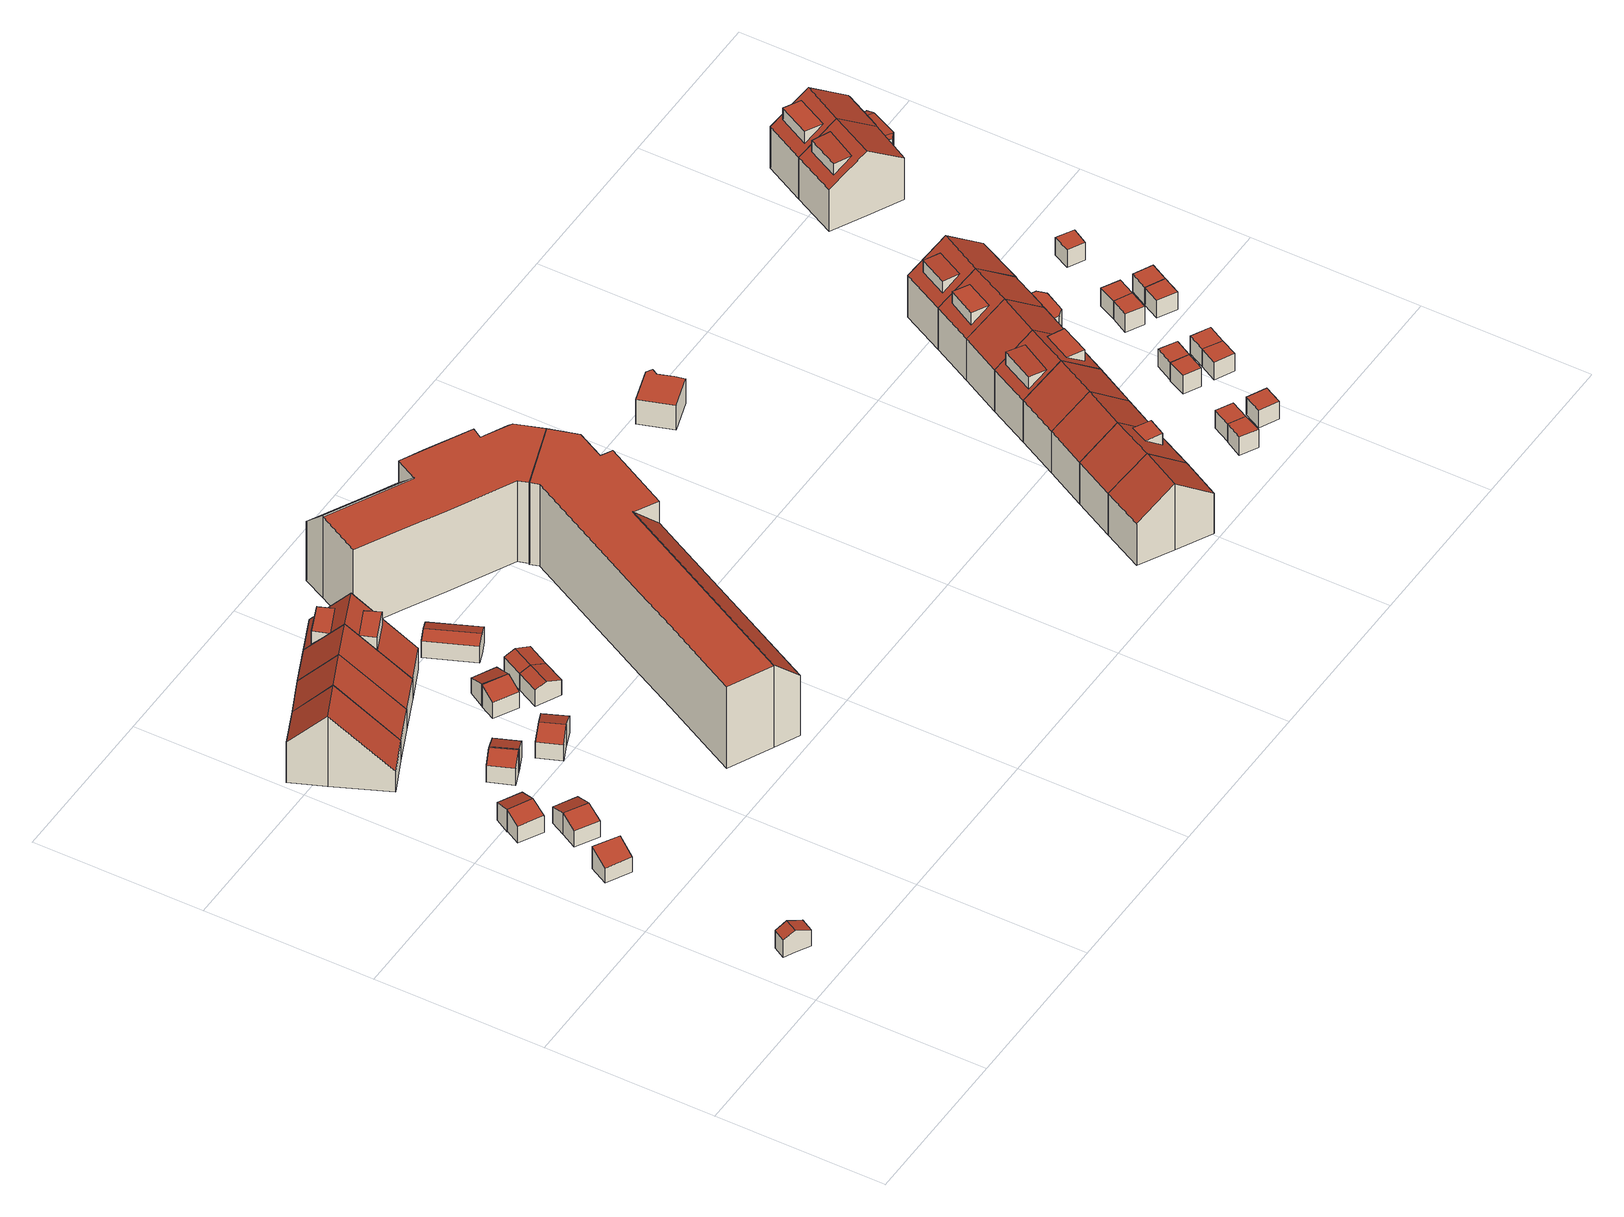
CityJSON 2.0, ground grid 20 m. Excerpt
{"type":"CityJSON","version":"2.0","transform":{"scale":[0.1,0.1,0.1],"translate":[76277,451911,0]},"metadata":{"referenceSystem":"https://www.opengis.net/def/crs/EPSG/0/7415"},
"CityObjects":{
"building1":{"type":"Building","attributes":{"Volume":14.93,"Dakoppervlakte":6.17,"Muuroppervlakte":25.2,"Vloeroppervlakte":5.75,"hoogte_Z_max_in_m_NAP":3.88,"GEB_DOEL":"onbekend","dateOfConstruction":"1985-01-01","measuredHeight":2.93},"geometry":[{"type":"Solid","lod":"2","boundaries":[[[[0,1,2,3,4,5]],[[6,7,8,9]],[[10,9,8,11]],[[11,4,3,10]],[[7,6,1,0]],[[5,8,7,0]],[[6,9,10,3,2,1]],[[5,4,11,8]]]],"semantics":{"surfaces":[{"type":"GroundSurface"},{"type":"RoofSurface"},{"type":"WallSurface"}],"values":[[0,1,1,2,2,2,2,2]]}}]},
"building2":{"type":"Building","attributes":{"Volume":20.33,"Dakoppervlakte":8.55,"Muuroppervlakte":29.03,"Vloeroppervlakte":7.99,"hoogte_Z_max_in_m_NAP":4.08,"GEB_DOEL":"onbekend","dateOfConstruction":"1985-01-01","measuredHeight":3.02},"geometry":[{"type":"Solid","lod":"2","boundaries":[[[[12,13,14,15]],[[16,17,18,19]],[[12,15,16,19]],[[15,14,17,16]],[[13,18,17,14]],[[19,18,13,12]]]],"semantics":{"surfaces":[{"type":"GroundSurface"},{"type":"RoofSurface"},{"type":"WallSurface"}],"values":[[0,1,2,2,2,2]]}}]},
"building3":{"type":"Building","attributes":{"Volume":16.88,"Dakoppervlakte":6.69,"Muuroppervlakte":27.4,"Vloeroppervlakte":6.29,"hoogte_Z_max_in_m_NAP":4.12,"GEB_DOEL":"onbekend","dateOfConstruction":"1985-01-01","measuredHeight":3.06},"geometry":[{"type":"Solid","lod":"2","boundaries":[[[[20,21,22,23,24]],[[25,26,27,28,29]],[[24,23,25,29]],[[25,23,22,21,27,26]],[[20,28,27,21]],[[20,24,29,28]]]],"semantics":{"surfaces":[{"type":"GroundSurface"},{"type":"RoofSurface"},{"type":"WallSurface"}],"values":[[0,1,2,2,2,2]]}}]},
"building4":{"type":"Building","attributes":{"Volume":16.79,"Dakoppervlakte":6.93,"Muuroppervlakte":26.79,"Vloeroppervlakte":6.44,"hoogte_Z_max_in_m_NAP":4.12,"GEB_DOEL":"onbekend","dateOfConstruction":"1985-01-01","measuredHeight":3.04},"geometry":[{"type":"Solid","lod":"2","boundaries":[[[[30,31,32,33]],[[34,35,36,37]],[[30,33,35,34]],[[33,32,36,35]],[[31,37,36,32]],[[30,34,37,31]]]],"semantics":{"surfaces":[{"type":"GroundSurface"},{"type":"RoofSurface"},{"type":"WallSurface"}],"values":[[0,1,2,2,2,2]]}}]},
"building5":{"type":"Building","attributes":{"Volume":17,"Dakoppervlakte":6.69,"Muuroppervlakte":27.6,"Vloeroppervlakte":6.29,"hoogte_Z_max_in_m_NAP":4.12,"GEB_DOEL":"onbekend","dateOfConstruction":"1985-01-01","measuredHeight":3.08},"geometry":[{"type":"Solid","lod":"2","boundaries":[[[[38,39,40,41]],[[28,42,43,29]],[[39,38,42,28]],[[41,43,42,38]],[[40,29,43,41]],[[40,39,28,29]]]],"semantics":{"surfaces":[{"type":"GroundSurface"},{"type":"RoofSurface"},{"type":"WallSurface"}],"values":[[0,1,2,2,2,2]]}}]},
"building6":{"type":"Building","attributes":{"Volume":16.67,"Dakoppervlakte":6.8,"Muuroppervlakte":26.88,"Vloeroppervlakte":6.32,"hoogte_Z_max_in_m_NAP":4.12,"GEB_DOEL":"onbekend","dateOfConstruction":"1985-01-01","measuredHeight":3.06},"geometry":[{"type":"Solid","lod":"2","boundaries":[[[[30,44,45,31]],[[37,46,47,34]],[[31,45,46,37]],[[45,44,47,46]],[[30,34,47,44]],[[30,31,37,34]]]],"semantics":{"surfaces":[{"type":"GroundSurface"},{"type":"RoofSurface"},{"type":"WallSurface"}],"values":[[0,1,2,2,2,2]]}}]},
"building7":{"type":"Building","attributes":{"Volume":345.58,"Dakoppervlakte":72.17,"Muuroppervlakte":187.53,"Vloeroppervlakte":51.47,"hoogte_Z_max_in_m_NAP":10.67,"GEB_DOEL":"woonfunctie","dateOfConstruction":"1985-01-01","measuredHeight":9.6},"geometry":[{"type":"Solid","lod":"2","boundaries":[[[[48,49,50,51,52,53]],[[54,55,56,57]],[[58,59,57,56]],[[48,53,55,54]],[[50,59,58,51]],[[59,50,49,57]],[[58,56,55,53,52,51]],[[49,48,54,57]]]],"semantics":{"surfaces":[{"type":"GroundSurface"},{"type":"RoofSurface"},{"type":"WallSurface"}],"values":[[0,1,1,2,2,2,2,2]]}}]},
"building8":{"type":"Building","attributes":{"Volume":17.24,"Dakoppervlakte":6.86,"Muuroppervlakte":27.22,"Vloeroppervlakte":6.39,"hoogte_Z_max_in_m_NAP":4.08,"GEB_DOEL":"onbekend","dateOfConstruction":"1985-01-01","measuredHeight":3.03},"geometry":[{"type":"Solid","lod":"2","boundaries":[[[[60,61,62,63,64,65]],[[66,67,68,69]],[[70,69,68,71]],[[60,65,70,71]],[[63,62,67,66]],[[61,68,67,62]],[[70,65,64,63,66,69]],[[61,60,71,68]]]],"semantics":{"surfaces":[{"type":"GroundSurface"},{"type":"RoofSurface"},{"type":"WallSurface"}],"values":[[0,1,1,2,2,2,2,2]]}}]},
"building9":{"type":"Building","attributes":{"Volume":344.91,"Dakoppervlakte":71.83,"Muuroppervlakte":187.95,"Vloeroppervlakte":51.23,"hoogte_Z_max_in_m_NAP":10.67,"GEB_DOEL":"woonfunctie","dateOfConstruction":"1985-01-01","measuredHeight":9.62},"geometry":[{"type":"Solid","lod":"2","boundaries":[[[[72,53,52,51,73,74]],[[55,75,76,56]],[[58,56,76,77]],[[73,51,58,77]],[[53,72,75,55]],[[76,75,72,74]],[[58,51,52,53,55,56]],[[74,73,77,76]]]],"semantics":{"surfaces":[{"type":"GroundSurface"},{"type":"RoofSurface"},{"type":"WallSurface"}],"values":[[0,1,1,2,2,2,2,2]]}}]},
"building10":{"type":"Building","attributes":{"Volume":16.16,"Dakoppervlakte":6.86,"Muuroppervlakte":25.96,"Vloeroppervlakte":6.39,"hoogte_Z_max_in_m_NAP":4,"GEB_DOEL":"onbekend","dateOfConstruction":"1985-01-01","measuredHeight":2.95},"geometry":[{"type":"Solid","lod":"2","boundaries":[[[[65,78,79,60]],[[70,71,80,81]],[[70,65,60,71]],[[60,79,80,71]],[[80,79,78,81]],[[65,70,81,78]]]],"semantics":{"surfaces":[{"type":"GroundSurface"},{"type":"RoofSurface"},{"type":"WallSurface"}],"values":[[0,1,2,2,2,2]]}}]},
"building11":{"type":"Building","attributes":{"Volume":16.29,"Dakoppervlakte":6.64,"Muuroppervlakte":26.4,"Vloeroppervlakte":6.23,"hoogte_Z_max_in_m_NAP":4.07,"GEB_DOEL":"onbekend","dateOfConstruction":"1985-01-01","measuredHeight":3.01},"geometry":[{"type":"Solid","lod":"2","boundaries":[[[[82,83,84,85]],[[86,87,88,89]],[[84,83,88,87]],[[83,82,89,88]],[[85,86,89,82]],[[87,86,85,84]]]],"semantics":{"surfaces":[{"type":"GroundSurface"},{"type":"RoofSurface"},{"type":"WallSurface"}],"values":[[0,1,2,2,2,2]]}}]},
"building12":{"type":"Building","attributes":{"Volume":341.21,"Dakoppervlakte":71.35,"Muuroppervlakte":186.88,"Vloeroppervlakte":50.89,"hoogte_Z_max_in_m_NAP":10.67,"GEB_DOEL":"woonfunctie","dateOfConstruction":"1985-01-01","measuredHeight":9.59},"geometry":[{"type":"Solid","lod":"2","boundaries":[[[[90,72,74,73,91,92]],[[75,93,94,76]],[[77,76,94,95]],[[91,73,77,95]],[[72,90,93,75]],[[90,92,94,93]],[[77,73,74,72,75,76]],[[92,91,95,94]]]],"semantics":{"surfaces":[{"type":"GroundSurface"},{"type":"RoofSurface"},{"type":"WallSurface"}],"values":[[0,1,1,2,2,2,2,2]]}}]},
"building13":{"type":"Building","attributes":{"Volume":16.48,"Dakoppervlakte":6.65,"Muuroppervlakte":26.72,"Vloeroppervlakte":6.23,"hoogte_Z_max_in_m_NAP":4.07,"GEB_DOEL":"onbekend","dateOfConstruction":"1985-01-01","measuredHeight":3.04},"geometry":[{"type":"Solid","lod":"2","boundaries":[[[[96,97,98,99]],[[86,100,101,87]],[[99,98,100,86]],[[97,101,100,98]],[[96,87,101,97]],[[86,87,96,99]]]],"semantics":{"surfaces":[{"type":"GroundSurface"},{"type":"RoofSurface"},{"type":"WallSurface"}],"values":[[0,1,2,2,2,2]]}}]},
"building14":{"type":"Building","attributes":{"Volume":18.03,"Dakoppervlakte":7.32,"Muuroppervlakte":27.77,"Vloeroppervlakte":6.78,"hoogte_Z_max_in_m_NAP":4.12,"GEB_DOEL":"onbekend","dateOfConstruction":"1985-01-01","measuredHeight":3.06},"geometry":[{"type":"Solid","lod":"2","boundaries":[[[[102,103,104,105,106,107]],[[108,109,110,111]],[[112,113,110,109]],[[102,107,108,111]],[[105,104,113,112]],[[103,110,113,104]],[[109,108,107,106,105,112]],[[103,102,111,110]]]],"semantics":{"surfaces":[{"type":"GroundSurface"},{"type":"RoofSurface"},{"type":"WallSurface"}],"values":[[0,1,1,2,2,2,2,2]]}}]},
"building15":{"type":"Building","attributes":{"Volume":359.36,"Dakoppervlakte":52.21,"Muuroppervlakte":188.61,"Vloeroppervlakte":51.32,"hoogte_Z_max_in_m_NAP":10.67,"GEB_DOEL":"woonfunctie","dateOfConstruction":"1985-01-01","measuredHeight":9.64},"children":["building15-1","building15-2"],"geometry":[{"type":"Solid","lod":"2","boundaries":[[[[114,115,116,117,118,119]],[[120,94,93,121],[122,123,124,125]],[[120,126,95,94],[127,128,129,130]],[[117,116,121,93]],[[116,115,120,121]],[[95,119,118,117,93,94]],[[119,95,126,114]],[[115,114,126,120]],[[131,122,125,132]],[[124,123,131,132]],[[123,122,131]],[[132,125,124]],[[133,130,129,134]],[[134,129,128]],[[133,134,128,127]],[[133,127,130]]]],"semantics":{"surfaces":[{"type":"GroundSurface"},{"type":"RoofSurface"},{"type":"WallSurface"}],"values":[[0,1,1,2,2,2,2,2,1,2,2,2,1,2,2,2]]}}]},
"building15-1":{"type":"BuildingInstallation","attributes":{"relationToConstruction":"outside"},"parents":["building15"],"geometry":[{"type":"MultiSurface","lod":"2","boundaries":[[[131,122,125,132]],[[124,123,131,132]],[[123,122,131]],[[132,125,124]]],"semantics":{"surfaces":[{"type":"RoofSurface"},{"type":"WallSurface"}],"values":[0,1,1,1]}}]},
"building15-2":{"type":"BuildingInstallation","attributes":{"relationToConstruction":"outside"},"parents":["building15"],"geometry":[{"type":"MultiSurface","lod":"2","boundaries":[[[133,130,129,134]],[[134,129,128]],[[133,134,128,127]],[[133,127,130]]],"semantics":{"surfaces":[{"type":"RoofSurface"},{"type":"WallSurface"}],"values":[0,1,1,1]}}]},
"building16":{"type":"Building","attributes":{"Volume":17.28,"Dakoppervlakte":7.32,"Muuroppervlakte":26.92,"Vloeroppervlakte":6.78,"hoogte_Z_max_in_m_NAP":4.07,"GEB_DOEL":"onbekend","dateOfConstruction":"1985-01-01","measuredHeight":3.01},"geometry":[{"type":"Solid","lod":"2","boundaries":[[[[104,135,136,105]],[[137,113,112,138]],[[105,136,138,112]],[[137,138,136,135]],[[137,135,104,113]],[[104,105,112,113]]]],"semantics":{"surfaces":[{"type":"GroundSurface"},{"type":"RoofSurface"},{"type":"WallSurface"}],"values":[[0,1,2,2,2,2]]}}]},
"building17":{"type":"Building","attributes":{"Volume":23.14,"Dakoppervlakte":9.82,"Muuroppervlakte":28.87,"Vloeroppervlakte":9.14,"hoogte_Z_max_in_m_NAP":3.93,"GEB_DOEL":"onbekend","dateOfConstruction":"1985-01-01","measuredHeight":2.84},"geometry":[{"type":"Solid","lod":"2","boundaries":[[[[139,140,141,142,143,144]],[[145,146,147,148]],[[147,146,149,150]],[[150,149,140,139]],[[148,143,142,145]],[[141,146,145,142]],[[150,139,144,143,148,147]],[[141,140,149,146]]]],"semantics":{"surfaces":[{"type":"GroundSurface"},{"type":"RoofSurface"},{"type":"WallSurface"}],"values":[[0,1,1,2,2,2,2,2]]}}]},
"building18":{"type":"Building","attributes":{"Volume":23.17,"Dakoppervlakte":9.82,"Muuroppervlakte":28.9,"Vloeroppervlakte":9.14,"hoogte_Z_max_in_m_NAP":3.93,"GEB_DOEL":"onbekend","dateOfConstruction":"1985-01-01","measuredHeight":2.85},"geometry":[{"type":"Solid","lod":"2","boundaries":[[[[151,152,142,141,140,153]],[[145,154,155,146]],[[149,146,155,156]],[[154,145,142,152]],[[156,153,140,149]],[[141,146,149,140]],[[151,153,156,155,154,152]],[[141,142,145,146]]]],"semantics":{"surfaces":[{"type":"GroundSurface"},{"type":"RoofSurface"},{"type":"WallSurface"}],"values":[[0,1,1,2,2,2,2,2]]}}]},
"building19":{"type":"Building","attributes":{"Volume":47.38,"Dakoppervlakte":19.93,"Muuroppervlakte":42.71,"Vloeroppervlakte":18.67,"hoogte_Z_max_in_m_NAP":3.89,"GEB_DOEL":"onbekend","dateOfConstruction":"1985-01-01","measuredHeight":2.84},"geometry":[{"type":"Solid","lod":"2","boundaries":[[[[157,158,159,160,161,162,163]],[[164,165,166,167]],[[166,168,169,170,167]],[[159,158,165,164]],[[169,168,163,162,161,170]],[[160,167,170,161]],[[165,158,157,163,168,166]],[[160,159,164,167]]]],"semantics":{"surfaces":[{"type":"GroundSurface"},{"type":"RoofSurface"},{"type":"WallSurface"}],"values":[[0,1,1,2,2,2,2,2]]}}]},
"building20":{"type":"Building","attributes":{"Volume":3787.64,"Dakoppervlakte":384.95,"Muuroppervlakte":1019.74,"Vloeroppervlakte":350.21,"hoogte_Z_max_in_m_NAP":12.24,"GEB_DOEL":"woonfunctie","dateOfConstruction":"1985-01-01","measuredHeight":11.31},"geometry":[{"type":"Solid","lod":"2","boundaries":[[[[171,172,173,174,175,176,177,178,179,180,181,182,183,184]],[[185,186,187,188,189,190,191,192,193,194,195,196,197,198]],[[199,200,201,202,185,203]],[[197,196,178,177]],[[186,202,174,173,187]],[[188,172,171,189]],[[189,171,184,190]],[[183,191,190,184]],[[191,183,182,192]],[[199,197,177,176,200]],[[174,202,201,200,176,175]],[[202,186,185]],[[198,203,185]],[[198,197,199,203]],[[187,173,172,188]],[[193,192,182,181,180,179,178,196,195,194]]]],"semantics":{"surfaces":[{"type":"GroundSurface"},{"type":"RoofSurface"},{"type":"WallSurface"}],"values":[[0,1,1,2,2,2,2,2,2,2,2,2,2,2,2,2]]}}]},
"building21":{"type":"Building","attributes":{"Volume":2275.48,"Dakoppervlakte":223.66,"Muuroppervlakte":708.11,"Vloeroppervlakte":208.88,"hoogte_Z_max_in_m_NAP":12.3,"GEB_DOEL":"woonfunctie","dateOfConstruction":"1985-01-01","measuredHeight":11.33},"geometry":[{"type":"Solid","lod":"2","boundaries":[[[[204,205,206,207,208,209,210,211,212,213,214,215,216,217,218]],[[219,220,221,222,223,224,225,226,227,228,191,190,229,230,231]],[[222,232,233,234,235,236]],[[228,209,208,191]],[[190,207,206,229]],[[231,204,218,219]],[[232,221,220,219,218,217,216]],[[213,212,225,224]],[[232,216,215,214,234,233]],[[235,234,214,213,224]],[[221,232,222]],[[236,235,224,223]],[[236,223,222]],[[191,208,207,190]],[[211,210,209,228,227,226,225,212]],[[229,206,205,204,231,230]]]],"semantics":{"surfaces":[{"type":"GroundSurface"},{"type":"RoofSurface"},{"type":"WallSurface"}],"values":[[0,1,1,2,2,2,2,2,2,2,2,2,2,2,2,2]]}}]},
"building22":{"type":"Building","attributes":{"Volume":361.16,"Dakoppervlakte":61.18,"Muuroppervlakte":195.42,"Vloeroppervlakte":49.2,"hoogte_Z_max_in_m_NAP":10.01,"GEB_DOEL":"woonfunctie","dateOfConstruction":"1986-01-01","measuredHeight":9.04},"geometry":[{"type":"Solid","lod":"2","boundaries":[[[[237,238,239,240,241,242]],[[243,244,245,246]],[[244,247,248,245]],[[248,247,237,242]],[[240,239,243,246]],[[244,243,239,238]],[[248,242,241,240,246,245]],[[244,238,237,247]]]],"semantics":{"surfaces":[{"type":"GroundSurface"},{"type":"RoofSurface"},{"type":"WallSurface"}],"values":[[0,1,1,2,2,2,2,2]]}}]},
"building23":{"type":"Building","attributes":{"Volume":373.88,"Dakoppervlakte":56.86,"Muuroppervlakte":196.22,"Vloeroppervlakte":50.61,"hoogte_Z_max_in_m_NAP":10.01,"GEB_DOEL":"woonfunctie","dateOfConstruction":"1986-01-01","measuredHeight":9.01},"children":["building23-1"],"geometry":[{"type":"Solid","lod":"2","boundaries":[[[[240,249,250,251,242,241]],[[245,248,252,253],[254,255,256,257]],[[253,258,246,245]],[[249,240,246,258]],[[240,241,245,246]],[[252,248,242,251]],[[241,242,248,245]],[[258,253,252,251,250,249]],[[259,260,257,256]],[[254,260,259,255]],[[254,257,260]],[[259,256,255]]]],"semantics":{"surfaces":[{"type":"GroundSurface"},{"type":"RoofSurface"},{"type":"WallSurface"}],"values":[[0,1,1,2,2,2,2,2,1,2,2,2]]}}]},
"building23-1":{"type":"BuildingInstallation","attributes":{"relationToConstruction":"outside"},"parents":["building23"],"geometry":[{"type":"MultiSurface","lod":"2","boundaries":[[[259,260,257,256]],[[254,260,259,255]],[[254,257,260]],[[259,256,255]]],"semantics":{"surfaces":[{"type":"RoofSurface"},{"type":"WallSurface"}],"values":[0,1,1,1]}}]},
"building24":{"type":"Building","attributes":{"Volume":58.8,"Dakoppervlakte":17.73,"Muuroppervlakte":56.99,"Vloeroppervlakte":17.73,"hoogte_Z_max_in_m_NAP":4.06,"GEB_DOEL":"overige gebruiksfunctie","dateOfConstruction":"1981-01-01","measuredHeight":3.32},"geometry":[{"type":"Solid","lod":"2","boundaries":[[[[261,262,263,264,265,266,267]],[[268,269,270,271,272,273,274]],[[267,266,272,271]],[[273,272,266,265]],[[264,263,268,274]],[[263,262,269,268]],[[261,270,269,262]],[[271,270,261,267]],[[264,274,273,265]]]],"semantics":{"surfaces":[{"type":"GroundSurface"},{"type":"RoofSurface"},{"type":"WallSurface"}],"values":[[0,1,2,2,2,2,2,2,2]]}}]},
"building25":{"type":"Building","attributes":{"Volume":361.56,"Dakoppervlakte":61.18,"Muuroppervlakte":195.46,"Vloeroppervlakte":49.19,"hoogte_Z_max_in_m_NAP":10.01,"GEB_DOEL":"woonfunctie","dateOfConstruction":"1986-01-01","measuredHeight":9.04},"geometry":[{"type":"Solid","lod":"2","boundaries":[[[[275,251,250,249,276,277]],[[278,279,253,252]],[[279,280,258,253]],[[276,249,258,280]],[[278,252,251,275]],[[279,278,275,277]],[[250,251,252,253,258,249]],[[276,280,279,277]]]],"semantics":{"surfaces":[{"type":"GroundSurface"},{"type":"RoofSurface"},{"type":"WallSurface"}],"values":[[0,1,1,2,2,2,2,2]]}}]},
"building26":{"type":"Building","attributes":{"Volume":365.25,"Dakoppervlakte":62.1,"Muuroppervlakte":195.29,"Vloeroppervlakte":49.93,"hoogte_Z_max_in_m_NAP":10.01,"GEB_DOEL":"woonfunctie","dateOfConstruction":"1986-01-01","measuredHeight":9.01},"geometry":[{"type":"Solid","lod":"2","boundaries":[[[[276,281,282,283,275,277]],[[278,284,285,279]],[[280,279,285,286]],[[284,278,275,283]],[[281,276,280,286]],[[277,279,280,276]],[[286,285,284,283,282,281]],[[277,275,278,279]]]],"semantics":{"surfaces":[{"type":"GroundSurface"},{"type":"RoofSurface"},{"type":"WallSurface"}],"values":[[0,1,1,2,2,2,2,2]]}}]},
"building27":{"type":"Building","attributes":{"Volume":12.67,"Dakoppervlakte":5.11,"Muuroppervlakte":22.44,"Vloeroppervlakte":5.11,"hoogte_Z_max_in_m_NAP":3.43,"GEB_DOEL":"onbekend","dateOfConstruction":"1986-01-01","measuredHeight":2.48},"geometry":[{"type":"Solid","lod":"2","boundaries":[[[[287,288,289,290]],[[291,292,293,294]],[[289,288,292,291]],[[288,287,293,292]],[[290,294,293,287]],[[290,289,291,294]]]],"semantics":{"surfaces":[{"type":"GroundSurface"},{"type":"RoofSurface"},{"type":"WallSurface"}],"values":[[0,1,2,2,2,2]]}}]},
"building28":{"type":"Building","attributes":{"Volume":375.55,"Dakoppervlakte":39.2,"Muuroppervlakte":194.7,"Vloeroppervlakte":49.28,"hoogte_Z_max_in_m_NAP":10.01,"GEB_DOEL":"woonfunctie","dateOfConstruction":"1986-01-01","measuredHeight":9.02},"children":["building28-1","building28-2"],"geometry":[{"type":"Solid","lod":"2","boundaries":[[[[295,296,297,283,282,281]],[[298,285,284,299],[300,301,302,303]],[[298,304,286,285],[305,306,307,308]],[[299,284,283,297]],[[296,298,299,297]],[[284,285,286,281,282,283]],[[295,281,286,304]],[[295,304,298,296]],[[303,302,309,310]],[[309,301,300,310]],[[300,303,310]],[[309,302,301]],[[307,311,312,308]],[[311,307,306]],[[312,311,306,305]],[[312,305,308]]]],"semantics":{"surfaces":[{"type":"GroundSurface"},{"type":"RoofSurface"},{"type":"WallSurface"}],"values":[[0,1,1,2,2,2,2,2,1,2,2,2,1,2,2,2]]}}]},
"building28-1":{"type":"BuildingInstallation","attributes":{"relationToConstruction":"outside"},"parents":["building28"],"geometry":[{"type":"MultiSurface","lod":"2","boundaries":[[[303,302,309,310]],[[309,301,300,310]],[[300,303,310]],[[309,302,301]]],"semantics":{"surfaces":[{"type":"RoofSurface"},{"type":"WallSurface"}],"values":[0,1,1,1]}}]},
"building28-2":{"type":"BuildingInstallation","attributes":{"relationToConstruction":"outside"},"parents":["building28"],"geometry":[{"type":"MultiSurface","lod":"2","boundaries":[[[307,311,312,308]],[[311,307,306]],[[312,311,306,305]],[[312,305,308]]],"semantics":{"surfaces":[{"type":"RoofSurface"},{"type":"WallSurface"}],"values":[0,1,1,1]}}]},
"building29":{"type":"Building","attributes":{"Volume":12.46,"Dakoppervlakte":5.08,"Muuroppervlakte":22.12,"Vloeroppervlakte":5.08,"hoogte_Z_max_in_m_NAP":3.43,"GEB_DOEL":"onbekend","dateOfConstruction":"1986-01-01","measuredHeight":2.45},"geometry":[{"type":"Solid","lod":"2","boundaries":[[[[313,314,315,316]],[[291,317,318,292]],[[291,316,315,317]],[[315,314,318,317]],[[318,314,313,292]],[[313,316,291,292]]]],"semantics":{"surfaces":[{"type":"GroundSurface"},{"type":"RoofSurface"},{"type":"WallSurface"}],"values":[[0,1,2,2,2,2]]}}]},
"building30":{"type":"Building","attributes":{"Volume":362.46,"Dakoppervlakte":61.59,"Muuroppervlakte":194.89,"Vloeroppervlakte":49.52,"hoogte_Z_max_in_m_NAP":10.01,"GEB_DOEL":"woonfunctie","dateOfConstruction":"1986-01-01","measuredHeight":9.01},"geometry":[{"type":"Solid","lod":"2","boundaries":[[[[295,319,320,321,297,296]],[[298,299,322,323]],[[304,298,323,324]],[[322,299,297,321]],[[304,324,319,295]],[[296,298,304,295]],[[322,321,320,319,324,323]],[[296,297,299,298]]]],"semantics":{"surfaces":[{"type":"GroundSurface"},{"type":"RoofSurface"},{"type":"WallSurface"}],"values":[[0,1,1,2,2,2,2,2]]}}]},
"building31":{"type":"Building","attributes":{"Volume":13.96,"Dakoppervlakte":5.68,"Muuroppervlakte":23.44,"Vloeroppervlakte":5.68,"hoogte_Z_max_in_m_NAP":3.43,"GEB_DOEL":"onbekend","dateOfConstruction":"1986-01-01","measuredHeight":2.46},"geometry":[{"type":"Solid","lod":"2","boundaries":[[[[325,326,327,328]],[[329,330,331,332]],[[328,327,330,329]],[[327,326,331,330]],[[331,326,325,332]],[[328,329,332,325]]]],"semantics":{"surfaces":[{"type":"GroundSurface"},{"type":"RoofSurface"},{"type":"WallSurface"}],"values":[[0,1,2,2,2,2]]}}]},
"building32":{"type":"Building","attributes":{"Volume":12.89,"Dakoppervlakte":5.17,"Muuroppervlakte":22.66,"Vloeroppervlakte":5.17,"hoogte_Z_max_in_m_NAP":3.43,"GEB_DOEL":"onbekend","dateOfConstruction":"1986-01-01","measuredHeight":2.49},"geometry":[{"type":"Solid","lod":"2","boundaries":[[[[333,334,335,336]],[[337,338,339,340]],[[335,334,338,337]],[[334,333,339,338]],[[339,333,336,340]],[[336,335,337,340]]]],"semantics":{"surfaces":[{"type":"GroundSurface"},{"type":"RoofSurface"},{"type":"WallSurface"}],"values":[[0,1,2,2,2,2]]}}]},
"building33":{"type":"Building","attributes":{"Volume":406.61,"Dakoppervlakte":64.73,"Muuroppervlakte":209.74,"Vloeroppervlakte":62.3,"hoogte_Z_max_in_m_NAP":10.01,"GEB_DOEL":"woonfunctie","dateOfConstruction":"1986-01-01","measuredHeight":9},"children":["building33-1"],"geometry":[{"type":"Solid","lod":"2","boundaries":[[[[341,342,343,344,345,346,347,348,349,350,351,321,320,319]],[[352,353,324,323],[354,355,356,357]],[[322,358,359,360,361,362,352,323]],[[363,364,365,366,367,368]],[[358,322,321,351]],[[351,350,367,359,358]],[[362,361,344,343]],[[353,352,362,343,342,341]],[[353,341,319,324]],[[320,323,324,319]],[[350,349,368,367]],[[349,348,363,368]],[[348,347,364,363]],[[347,346,365,364]],[[346,345,366,365]],[[359,367,366,360]],[[320,321,322,323]],[[345,344,361,360,366]],[[356,369,370,357]],[[369,356,355]],[[370,369,355,354]],[[354,357,370]]]],"semantics":{"surfaces":[{"type":"GroundSurface"},{"type":"RoofSurface"},{"type":"WallSurface"}],"values":[[0,1,1,1,2,2,2,2,2,2,2,2,2,2,2,2,2,2,1,2,2,2]]}}]},
"building33-1":{"type":"BuildingInstallation","attributes":{"relationToConstruction":"outside"},"parents":["building33"],"geometry":[{"type":"MultiSurface","lod":"2","boundaries":[[[356,369,370,357]],[[369,356,355]],[[370,369,355,354]],[[354,357,370]]],"semantics":{"surfaces":[{"type":"RoofSurface"},{"type":"WallSurface"}],"values":[0,1,1,1]}}]},
"building34":{"type":"Building","attributes":{"Volume":12.78,"Dakoppervlakte":5.17,"Muuroppervlakte":22.47,"Vloeroppervlakte":5.17,"hoogte_Z_max_in_m_NAP":3.43,"GEB_DOEL":"onbekend","dateOfConstruction":"1986-01-01","measuredHeight":2.47},"geometry":[{"type":"Solid","lod":"2","boundaries":[[[[371,372,373,374]],[[375,337,340,376]],[[375,373,372,337]],[[372,371,340,337]],[[340,371,374,376]],[[374,373,375,376]]]],"semantics":{"surfaces":[{"type":"GroundSurface"},{"type":"RoofSurface"},{"type":"WallSurface"}],"values":[[0,1,2,2,2,2]]}}]},
"building35":{"type":"Building","attributes":{"Volume":14.02,"Dakoppervlakte":5.66,"Muuroppervlakte":23.58,"Vloeroppervlakte":5.66,"hoogte_Z_max_in_m_NAP":3.43,"GEB_DOEL":"onbekend","dateOfConstruction":"1986-01-01","measuredHeight":2.48},"geometry":[{"type":"Solid","lod":"2","boundaries":[[[[377,378,379,380]],[[381,382,383,384]],[[380,379,382,381]],[[379,378,383,382]],[[383,378,377,384]],[[377,380,381,384]]]],"semantics":{"surfaces":[{"type":"GroundSurface"},{"type":"RoofSurface"},{"type":"WallSurface"}],"values":[[0,1,2,2,2,2]]}}]},
"building36":{"type":"Building","attributes":{"Volume":390.26,"Dakoppervlakte":55.68,"Muuroppervlakte":198.24,"Vloeroppervlakte":52.43,"hoogte_Z_max_in_m_NAP":10.01,"GEB_DOEL":"woonfunctie","dateOfConstruction":"1986-01-01","measuredHeight":9},"children":["building36-1"],"geometry":[{"type":"Solid","lod":"2","boundaries":[[[[385,343,342,341,386,387]],[[388,353,352,389],[390,391,392,393]],[[352,362,394,389]],[[362,343,385,394]],[[387,389,394,385]],[[386,341,353,388]],[[387,386,388,389]],[[362,352,353,341,342,343]],[[391,390,395,396]],[[390,393,395]],[[396,395,393,392]],[[392,391,396]]]],"semantics":{"surfaces":[{"type":"GroundSurface"},{"type":"RoofSurface"},{"type":"WallSurface"}],"values":[[0,1,1,2,2,2,2,2,1,2,2,2]]}}]},
"building36-1":{"type":"BuildingInstallation","attributes":{"relationToConstruction":"outside"},"parents":["building36"],"geometry":[{"type":"MultiSurface","lod":"2","boundaries":[[[391,390,395,396]],[[390,393,395]],[[396,395,393,392]],[[392,391,396]]],"semantics":{"surfaces":[{"type":"RoofSurface"},{"type":"WallSurface"}],"values":[0,1,1,1]}}]},
"building37":{"type":"Building","attributes":{"Volume":13.97,"Dakoppervlakte":5.66,"Muuroppervlakte":23.5,"Vloeroppervlakte":5.66,"hoogte_Z_max_in_m_NAP":3.43,"GEB_DOEL":"onbekend","dateOfConstruction":"1986-01-01","measuredHeight":2.47},"geometry":[{"type":"Solid","lod":"2","boundaries":[[[[397,379,378,398]],[[399,400,383,382]],[[378,379,382,383]],[[399,382,379,397]],[[398,400,399,397]],[[398,378,383,400]]]],"semantics":{"surfaces":[{"type":"GroundSurface"},{"type":"RoofSurface"},{"type":"WallSurface"}],"values":[[0,1,2,2,2,2]]}}]},
"building38":{"type":"Building","attributes":{"Volume":12.92,"Dakoppervlakte":5.2,"Muuroppervlakte":22.66,"Vloeroppervlakte":5.2,"hoogte_Z_max_in_m_NAP":3.43,"GEB_DOEL":"onbekend","dateOfConstruction":"1986-01-01","measuredHeight":2.48},"geometry":[{"type":"Solid","lod":"2","boundaries":[[[[401,402,403,404]],[[405,406,407,408]],[[404,403,405,408]],[[402,406,405,403]],[[406,402,401,407]],[[401,404,408,407]]]],"semantics":{"surfaces":[{"type":"GroundSurface"},{"type":"RoofSurface"},{"type":"WallSurface"}],"values":[[0,1,2,2,2,2]]}}]},
"building39":{"type":"Building","attributes":{"Volume":12.96,"Dakoppervlakte":5.2,"Muuroppervlakte":22.74,"Vloeroppervlakte":5.2,"hoogte_Z_max_in_m_NAP":3.43,"GEB_DOEL":"onbekend","dateOfConstruction":"1986-01-01","measuredHeight":2.49},"geometry":[{"type":"Solid","lod":"2","boundaries":[[[[402,409,410,403]],[[411,406,405,412]],[[411,409,402,406]],[[402,403,405,406]],[[410,412,405,403]],[[410,409,411,412]]]],"semantics":{"surfaces":[{"type":"GroundSurface"},{"type":"RoofSurface"},{"type":"WallSurface"}],"values":[[0,1,2,2,2,2]]}}]},
"building40":{"type":"Building","attributes":{"Volume":13.93,"Dakoppervlakte":5.64,"Muuroppervlakte":23.47,"Vloeroppervlakte":5.64,"hoogte_Z_max_in_m_NAP":3.43,"GEB_DOEL":"onbekend","dateOfConstruction":"1986-01-01","measuredHeight":2.47},"geometry":[{"type":"Solid","lod":"2","boundaries":[[[[413,414,415,416]],[[417,418,419,420]],[[413,416,417,420]],[[416,415,418,417]],[[418,415,414,419]],[[414,413,420,419]]]],"semantics":{"surfaces":[{"type":"GroundSurface"},{"type":"RoofSurface"},{"type":"WallSurface"}],"values":[[0,1,2,2,2,2]]}}]},
"building41":{"type":"Building","attributes":{"Volume":13.89,"Dakoppervlakte":5.63,"Muuroppervlakte":23.42,"Vloeroppervlakte":5.63,"hoogte_Z_max_in_m_NAP":3.43,"GEB_DOEL":"onbekend","dateOfConstruction":"1986-01-01","measuredHeight":2.47},"geometry":[{"type":"Solid","lod":"2","boundaries":[[[[421,416,415,422]],[[418,417,423,424]],[[415,416,417,418]],[[416,421,423,417]],[[422,424,423,421]],[[422,415,418,424]]]],"semantics":{"surfaces":[{"type":"GroundSurface"},{"type":"RoofSurface"},{"type":"WallSurface"}],"values":[[0,1,2,2,2,2]]}}]},
"building42":{"type":"Building","attributes":{"Volume":11.56,"Dakoppervlakte":4.77,"Muuroppervlakte":21.18,"Vloeroppervlakte":4.77,"hoogte_Z_max_in_m_NAP":3.43,"GEB_DOEL":"onbekend","dateOfConstruction":"1986-01-01","measuredHeight":2.43},"geometry":[{"type":"Solid","lod":"2","boundaries":[[[[425,426,427,428]],[[429,430,431,432]],[[425,428,430,429]],[[428,427,431,430]],[[426,432,431,427]],[[432,426,425,429]]]],"semantics":{"surfaces":[{"type":"GroundSurface"},{"type":"RoofSurface"},{"type":"WallSurface"}],"values":[[0,1,2,2,2,2]]}}]},
"building43":{"type":"Building","attributes":{"Volume":385.86,"Dakoppervlakte":52.47,"Muuroppervlakte":198.24,"Vloeroppervlakte":51.69,"hoogte_Z_max_in_m_NAP":9.94,"GEB_DOEL":"woonfunctie","dateOfConstruction":"1986-01-01","measuredHeight":8.98},"children":["building43-1"],"geometry":[{"type":"Solid","lod":"2","boundaries":[[[[433,434,435,436,437,438]],[[439,440,441,442]],[[440,443,444,441],[445,446,447,448]],[[436,435,439,442]],[[434,440,439,435]],[[433,438,444,443]],[[433,443,440,434]],[[442,441,444,438,437,436]],[[449,445,448,450]],[[450,448,447]],[[449,450,447,446]],[[449,446,445]]]],"semantics":{"surfaces":[{"type":"GroundSurface"},{"type":"RoofSurface"},{"type":"WallSurface"}],"values":[[0,1,1,2,2,2,2,2,1,2,2,2]]}}]},
"building43-1":{"type":"BuildingInstallation","attributes":{"relationToConstruction":"outside"},"parents":["building43"],"geometry":[{"type":"MultiSurface","lod":"2","boundaries":[[[449,445,448,450]],[[450,448,447]],[[449,450,447,446]],[[449,446,445]]],"semantics":{"surfaces":[{"type":"RoofSurface"},{"type":"WallSurface"}],"values":[0,1,1,1]}}]},
"building44":{"type":"Building","attributes":{"Volume":403.23,"Dakoppervlakte":63.49,"Muuroppervlakte":204.42,"Vloeroppervlakte":62.27,"hoogte_Z_max_in_m_NAP":9.94,"GEB_DOEL":"woonfunctie","dateOfConstruction":"1986-01-01","measuredHeight":8.93},"children":["building44-1"],"geometry":[{"type":"Solid","lod":"2","boundaries":[[[[451,452,453,454,455,456,435,434,433,457,458,459,460,461,462,463,464,465]],[[466,467,468,440,439,469]],[[468,470,443,440],[471,472,473,474]],[[475,476,477,478,479]],[[480,477,481]],[[482,478,477,480]],[[483,476,484]],[[475,485,486,484,476]],[[439,435,456,455,481,469]],[[481,469,481,455]],[[470,468,467,459,458,457]],[[470,457,433,443]],[[434,440,443,433]],[[478,452,451,479]],[[478,482,453,452]],[[465,464,485,475]],[[464,463,486,485]],[[486,463,462,461,483,484]],[[483,466,469,481,477,476]],[[483,461,483,466]],[[483,461,460,459,467,466]],[[453,482,480,481,455,454]],[[434,435,439,440]],[[479,451,465,475]],[[471,474,487,488]],[[487,474,473]],[[488,487,473,472]],[[488,472,471]]]],"semantics":{"surfaces":[{"type":"GroundSurface"},{"type":"RoofSurface"},{"type":"WallSurface"}],"values":[[0,1,1,1,1,1,1,1,2,2,2,2,2,2,2,2,2,2,2,2,2,2,2,2,1,2,2,2]]}}]},
"building44-1":{"type":"BuildingInstallation","attributes":{"relationToConstruction":"outside"},"parents":["building44"],"geometry":[{"type":"MultiSurface","lod":"2","boundaries":[[[471,474,487,488]],[[487,474,473]],[[488,487,473,472]],[[488,472,471]]],"semantics":{"surfaces":[{"type":"RoofSurface"},{"type":"WallSurface"}],"values":[0,1,1,1]}}]}
},
"vertices":[
[74,59,9],[66,44,9],[50,53,9],[37,60,9],[45,74,9],[58,68,9],[66,44,31],[74,59,31],[58,68,39],[50,53,39],[37,60,33],[45,74,33],
[79,276,11],[67,255,11],[39,270,11],[51,292,11],[51,292,41],[39,270,31],[67,255,31],[79,276,41],
[82,380,11],[72,361,11],[71,362,11],[45,376,11],[55,394,11],[45,376,34],[71,362,34],[72,361,34],[82,380,41],[55,394,41],
[79,343,11],[105,328,11],[95,309,11],[69,324,11],[79,343,41],[69,324,33],[95,309,33],[105,328,41],
[91,398,10],[82,380,10],[55,394,10],[65,412,10],[91,398,34],[65,412,34],
[89,361,11],[115,347,11],[115,347,33],[89,361,33],
[48,521,11],[20,584,11],[4,623,11],[46,641,11],[63,603,11],[90,540,11],[48,521,39],[90,540,39],[63,603,107],[20,584,107],[46,641,66],[4,623,66],
[139,430,10],[137,429,10],[119,422,10],[108,450,10],[125,457,10],[127,458,10],[108,450,33],[119,422,33],[137,429,41],[125,457,41],[127,458,40],[139,430,40],
[133,558,11],[88,660,11],[105,621,11],[133,558,39],[105,621,107],[88,660,66],
[147,466,10],[158,438,10],[158,438,32],[147,466,32],
[174,398,11],[163,425,11],[183,433,11],[194,407,11],[194,407,41],[183,433,41],[163,425,33],[174,398,33],
[175,576,11],[131,678,11],[147,639,11],[175,576,39],[147,639,107],[131,678,66],
[183,433,10],[202,442,10],[214,415,10],[194,407,10],[214,415,33],[202,442,33],
[192,492,11],[201,510,11],[202,511,11],[229,496,11],[229,495,11],[219,477,11],[219,477,33],[229,495,41],[201,510,41],[192,492,33],[229,496,41],[202,511,41],
[173,696,10],[190,657,10],[217,594,10],[175,576,10],[147,639,10],[131,678,10],[190,657,107],[217,594,39],[188,641,92],[196,624,74],[161,609,74],[154,626,92],[173,696,66],[135,671,74],[169,685,74],[176,668,92],[142,653,92],[196,624,92],[161,609,92],[135,671,92],[169,685,92],
[213,530,11],[240,516,11],[213,530,32],[240,516,32],
[229,464,11],[242,490,11],[254,484,11],[270,476,11],[257,450,11],[241,458,11],[270,476,32],[254,484,39],[241,458,39],[257,450,32],[242,490,34],[229,464,34],
[267,510,11],[283,502,11],[255,516,11],[283,502,33],[267,510,39],[255,516,34],
[269,550,11],[256,545,11],[233,600,11],[245,605,11],[261,612,11],[263,609,11],[285,557,11],[233,600,34],[256,545,34],[269,550,39],[245,605,39],[285,557,32],[263,609,32],[261,612,32],
[498,570,9],[481,537,9],[494,530,9],[453,451,9],[439,424,9],[330,213,9],[301,227,9],[250,252,9],[275,301,9],[299,347,9],[325,398,9],[413,568,9],[410,578,9],[488,604,9],[426,465,121],[453,451,121],[494,530,121],[481,537,121],[498,570,121],[488,604,121],[410,578,121],[413,568,121],[325,398,121],[299,347,121],[275,301,121],[250,252,121],[301,227,121],[425,466,121],[301,227,122],[330,213,91],[439,424,91],[453,451,91],[425,466,122],
[443,655,10],[472,640,10],[477,637,10],[488,604,10],[410,578,10],[406,590,10],[332,628,10],[285,653,10],[233,680,10],[260,731,10],[274,759,10],[344,722,10],[371,708,10],[397,695,10],[450,667,10],[450,667,121],[397,695,121],[371,708,121],[357,682,121],[356,681,121],[260,731,121],[233,680,121],[285,653,121],[332,628,121],[406,590,121],[477,637,121],[472,640,121],[443,655,121],[371,708,91],[344,722,91],[274,759,91],[260,731,123],[356,681,123],
[800,6,10],[759,28,10],[719,49,10],[744,97,10],[784,75,10],[825,53,10],[719,49,67],[759,28,100],[784,75,100],[744,97,67],[800,6,65],[825,53,65],
[769,145,10],[809,124,10],[850,103,10],[850,103,65],[809,124,100],[839,103,73],[828,83,73],[810,92,89],[820,113,89],[769,145,67],[828,83,89],[839,103,89],
[695,577,7],[698,565,7],[659,553,7],[646,593,7],[686,605,7],[693,601,7],[689,594,7],[659,553,41],[698,565,41],[695,577,41],[689,594,41],[693,601,41],[686,605,41],[646,593,41],
[875,150,10],[794,193,10],[834,172,10],[875,150,65],[834,172,100],[794,193,67],
[819,241,10],[859,220,10],[900,198,10],[900,198,66],[859,220,100],[819,241,67],
[914,44,9],[925,64,9],[944,54,9],[934,33,9],[944,54,34],[925,64,34],[914,44,34],[934,33,34],
[844,289,10],[884,268,10],[925,246,10],[884,268,100],[925,246,66],[911,247,75],[894,213,75],[875,223,90],[892,256,90],[844,289,67],[830,241,74],[850,280,74],[870,269,90],[849,231,90],[894,213,90],[911,247,90],[850,280,91],[830,241,91],
[925,64,10],[936,85,10],[955,75,10],[944,54,10],[955,75,34],[936,85,34],
[869,337,10],[909,316,10],[950,294,10],[950,294,66],[909,316,100],[869,337,67],
[958,47,10],[969,68,10],[991,57,10],[980,36,10],[980,36,34],[991,57,34],[969,68,34],[958,47,34],
[983,129,9],[964,139,9],[974,160,9],[994,150,9],[974,160,34],[964,139,34],[983,129,34],[994,150,34],
[894,385,10],[933,364,10],[975,342,10],[972,338,10],[973,338,10],[992,328,10],[995,317,10],[982,292,10],[972,289,10],[953,298,10],[952,299,10],[933,364,100],[894,385,67],[882,339,75],[900,372,75],[918,362,91],[901,329,91],[952,299,66],[953,298,65],[973,338,65],[972,338,66],[975,342,66],[982,292,39],[995,317,39],[992,328,39],[973,338,39],[953,298,39],[972,289,39],[900,372,91],[882,339,91],
[994,150,10],[974,160,10],[985,181,10],[1005,170,10],[985,181,34],[1005,170,34],
[997,122,10],[1008,143,10],[1029,131,10],[1019,111,10],[1019,111,34],[1029,131,34],[1008,143,34],[997,122,34],
[1000,395,10],[920,436,10],[960,415,10],[920,436,67],[960,415,100],[944,412,90],[927,379,90],[908,388,75],[925,421,75],[1000,395,67],[925,421,91],[908,388,91],
[1040,152,10],[1018,163,10],[1040,152,34],[1018,163,34],
[1013,236,9],[1024,256,9],[1044,246,9],[1033,225,9],[1044,246,34],[1024,256,34],[1013,236,34],[1033,225,34],
[1034,277,9],[1054,266,9],[1034,277,34],[1054,266,34],
[1068,207,10],[1047,219,10],[1057,239,10],[1079,228,10],[1079,228,34],[1057,239,34],[1047,219,34],[1068,207,34],
[1090,249,10],[1068,260,10],[1090,249,34],[1068,260,34],
[1095,344,10],[1084,325,10],[1065,335,10],[1075,355,10],[1095,344,34],[1075,355,34],[1065,335,34],[1084,325,34],
[1015,620,10],[1055,599,10],[1097,577,10],[1069,528,10],[1029,548,10],[989,569,10],[1097,577,65],[1055,599,99],[1029,548,99],[1069,528,67],[1015,620,67],[989,569,67],[1022,562,91],[1003,572,75],[1022,609,75],[1042,599,91],[1003,572,90],[1022,609,90],
[1126,574,10],[1125,574,10],[1118,571,10],[1115,572,10],[1099,580,10],[1098,580,10],[1040,668,10],[1080,647,10],[1122,625,10],[1121,624,10],[1121,623,10],[1139,614,10],[1140,614,10],[1141,607,10],[1141,606,10],[1121,623,65],[1122,625,65],[1080,647,99],[1099,580,65],[1040,668,67],[1048,611,91],[1029,621,75],[1048,658,75],[1067,648,91],[1141,606,35],[1118,616,39],[1102,586,39],[1125,574,35],[1126,574,35],[1115,572,35],[1099,580,35],[1118,571,34],[1121,623,35],[1139,614,35],[1141,607,35],[1140,614,35],[1048,658,91],[1029,621,91]
]}
